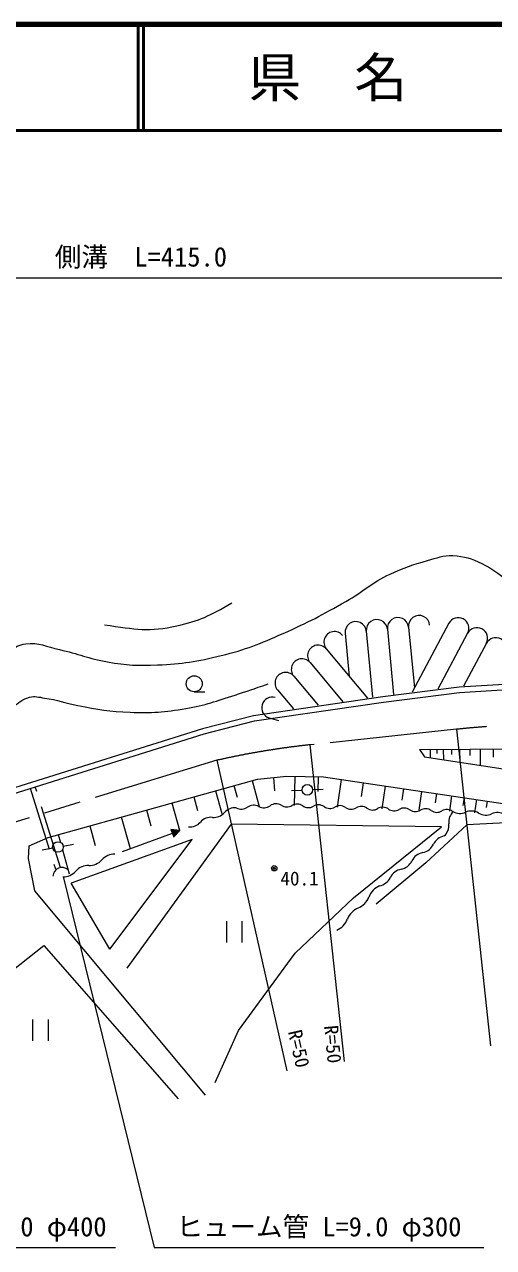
# Model space of a CAD drawing. Units: millimetres, scale not verified. Extents: x 40000 to 680000, y 20000 to 380000.
# Drawn here: x 287033 to 331250, y 264774 to 380000 of the extents above; entities that cross this region are included whole.
import ezdxf
from ezdxf.enums import TextEntityAlignment as Align

# ---------------------------------------------------------------- set-up
doc = ezdxf.new("R2010")
doc.units = ezdxf.units.MM
doc.header["$LTSCALE"] = 1000
doc.header["$PDMODE"] = 32
doc.header["$PDSIZE"] = 500
doc.linetypes.add('CHAIN', pattern=[18.5, 12, -1.5, 3.5, -1.5])
doc.linetypes.add('DASHED', pattern=[7.5, 6, -1.5])
for name, color, linetype, lineweight in [('M-BGD', 7, 'Continuous', 13), ('M-BMK', 2, 'CHAIN', 13), ('M-STR-HTXT', 7, 'Continuous', 13), ('M-TTL', 2, 'Continuous', 140), ('M-TTL-LINE', 7, 'Continuous', 50)]:
    doc.layers.add(name, color=color, linetype=linetype, lineweight=lineweight)
doc.layers.add('M-TTL-TXT', color=7, linetype='Continuous')
doc.styles.add('ＭＳ ゴシック', font='')
doc.styles.get('ＭＳ ゴシック').set_extended_font_data('MS Gothic')

msp = doc.modelspace()

# ---------------------------------------------------------------- linework, layer by layer
at = {"layer": 'M-BGD'}
for p, q in [((317264, 322650), (317655, 318571)), ((319255, 322841), (319851, 316623)), ((321246, 323032), (321835, 316891)), ((323237, 323223), (323786, 317499)), ((327043, 323588), (323566, 317088)), ((328806, 322644), (325996, 317390)), ((330570, 321701), (328412, 317668)), ((315488, 321165), (319356, 316536)), ((313953, 319883), (317034, 316196)), ((312418, 318600), (314711, 315856)), ((303037, 317140), (304037, 317140)), ((310884, 317318), (312389, 315516)), ((327998, 317556), (320821, 316664)), ((335101, 318003), (327998, 317556)), ((320821, 316664), (308623, 314879)), ((308623, 314879), (303826, 313652)), ((310114, 314677), (310978, 314425)), ((303826, 313652), (283522, 307293)), ((324282, 311691), (344673, 311823)), ((325282, 311697), (325287, 310929)), ((325897, 311701), (325899, 311317)), ((326511, 311705), (326517, 310740)), ((327283, 311710), (327286, 311228)), ((328055, 311715), (328063, 310503)), ((329025, 311722), (329029, 311115)), ((329995, 311728), (330004, 310205)), ((331213, 311736), (331218, 310974)), ((289260, 303415), (308989, 308910)), ((308989, 308910), (311769, 309175)), ((310494, 309054), (310614, 307792)), ((311769, 309175), (315212, 309109)), ((312515, 309161), (312462, 306415)), ((314711, 309118), (314685, 307746)), ((315212, 309109), (334941, 306196)), ((316890, 308862), (316508, 306266)), ((305045, 307812), (305645, 305657)), ((306769, 308292), (307069, 307214)), ((308493, 308772), (309173, 306331)), ((312202, 307817), (313201, 307867)), ((314200, 307917), (315199, 307967)), ((318967, 308557), (318776, 307259)), ((321044, 308252), (320730, 306109)), ((322758, 308000), (322601, 306929)), ((324472, 307748), (324212, 305980)), ((300926, 306664), (301643, 304090)), ((302985, 307238), (303344, 305951)), ((325886, 307540), (325756, 306656)), ((327299, 307332), (327085, 305874)), ((328466, 307161), (328359, 306432)), ((329632, 306989), (329448, 305735)), ((330636, 306842), (330543, 306215)), ((298545, 306001), (298959, 304513)), ((293194, 304511), (293711, 302654)), ((296164, 305338), (296993, 302363)), ((287473, 302621), (289260, 303415)), ((290223, 303684), (290429, 302946)), ((296278, 302091), (300974, 303808)), ((300739, 303722), (300974, 303808)), ((301678, 304065), (300845, 304160)), ((300845, 304160), (301103, 303455)), ((300854, 304136), (300901, 304153)), ((300862, 304113), (300956, 304147)), ((300871, 304089), (301012, 304141)), ((300879, 304066), (301067, 304135)), ((300888, 304042), (301123, 304128)), ((300897, 304019), (301178, 304122)), ((300905, 303995), (301234, 304116)), ((300914, 303972), (301289, 304109)), ((300922, 303948), (301345, 304103)), ((300931, 303925), (301401, 304097)), ((300940, 303902), (301456, 304090)), ((300948, 303878), (301512, 304084)), ((300957, 303855), (301567, 304078)), ((300965, 303831), (301623, 304071)), ((300974, 303808), (301678, 304065)), ((300982, 303784), (301640, 304024)), ((300991, 303761), (301602, 303984)), ((301000, 303737), (301563, 303943)), ((301008, 303714), (301525, 303902)), ((301017, 303690), (301486, 303862)), ((301025, 303667), (301448, 303821)), ((301034, 303643), (301410, 303781)), ((301043, 303620), (301371, 303740)), ((301051, 303596), (301333, 303699)), ((301060, 303573), (301294, 303659)), ((301068, 303549), (301256, 303618)), ((301077, 303526), (301218, 303577)), ((301085, 303502), (301179, 303537)), ((301094, 303479), (301141, 303496)), ((301103, 303455), (301678, 304065)), ((287406, 301429), (287473, 302621)), ((288710, 302251), (289695, 302422)), ((290621, 302257), (291258, 299970)), ((290681, 302593), (291666, 302765)), ((288002, 298384), (287406, 301429)), ((295086, 292889), (291445, 299112)), ((304090, 279118), (288002, 298384)), ((306067, 295512), (306067, 293512)), ((307567, 293512), (307567, 295512)), ((287803, 286243), (287803, 284243)), ((289303, 284243), (289303, 286243))]:
    msp.add_line(p, q, dxfattribs=at)
at = {"layer": 'M-BGD', "linetype": 'DASHED'}
for p, q in [((287576, 308038), (289951, 300451)), ((290438, 300566), (288053, 308188))]:
    msp.add_line(p, q, dxfattribs=at)
at = {"layer": 'M-BGD'}
for points in [[(253688, 306739), (257034, 306755), (260851, 304754), (263807, 304598), (270575, 304785), (275224, 305235), (281090, 306311), (283645, 306807), (303963, 313171), (308722, 314388), (320888, 316168), (328044, 317058), (335108, 317502)], [(324282, 311691), (324748, 311012), (339556, 308738), (348010, 306698), (353199, 305182), (359367, 303963)], [(305017, 280310), (307201, 285209), (312564, 292492), (318059, 297722), (326334, 304408), (306521, 304667), (296675, 291101)], [(342819, 298384), (347785, 302025), (340568, 304011), (333021, 304806), (328739, 304604), (324878, 301032), (320177, 297126)], [(295086, 292889), (302832, 303217), (291445, 299112)], [(279528, 278589), (284295, 289645), (288863, 293220), (301508, 278787)]]:
    msp.add_lwpolyline(points, dxfattribs=at)
for centre, radius in [((303037, 317890), 750), ((313700, 307892), 500), ((290188, 302508), 500), ((310578, 300502), 100), ((310578, 300502), 80), ((310578, 300502), 60), ((310578, 300502), 40), ((310578, 300502), 20), ((310578, 300502), 20)]:
    msp.add_circle(centre, radius, dxfattribs=at)
for centre, radius, start, end in [((320251, 322936), 1000, 5.47737, 185.47737), ((322241, 323127), 1000, 5.47737, 185.47737), ((324232, 323318), 1000, 5.47737, 185.47737), ((327924, 323116), 1000, 331.8584, 151.8584), ((316255, 321806), 1000, 39.88452, 219.88452), ((318260, 322745), 1000, 5.47737, 185.47737), ((329688, 322173), 1000, 331.8584, 151.8584), ((314720, 320524), 1000, 39.88452, 219.88452), ((331452, 321229), 1000, 331.8584, 151.8584), ((313186, 319241), 1000, 39.88452, 219.88452), ((311651, 317959), 1000, 39.88452, 219.88452), ((310394, 315637), 1000, 73.75965, 253.75965), ((310764, 305566), 1014, 62.00906, 125.14361), ((312726, 305630), 926, 54.81093, 120.96425), ((304891, 306592), 1297, 263.82732, 319.48466), ((306863, 304906), 1297, 83.82732, 139.48466), ((307479, 307091), 1014, 242.00906, 305.14361), ((308646, 305433), 1014, 62.00906, 125.14361), ((309597, 307223), 1014, 242.00906, 305.14361), ((311773, 307217), 926, 234.81093, 300.96425), ((313792, 307143), 926, 234.81093, 300.96425), ((314745, 305555), 926, 54.81093, 120.96425), ((315812, 307068), 926, 234.81093, 300.96425), ((316764, 305481), 926, 54.81093, 120.96425), ((317831, 306994), 926, 234.81093, 300.96425), ((318783, 305406), 926, 54.81093, 120.96425), ((319850, 306919), 926, 234.81093, 300.96425), ((320803, 305332), 926, 54.81093, 120.96425), ((321869, 306845), 926, 234.81093, 300.96425), ((322822, 305257), 926, 54.81093, 120.96425), ((323889, 306770), 926, 234.81093, 300.96425), ((324841, 305183), 926, 54.81093, 120.96425), ((325908, 306696), 926, 234.81093, 300.96425), ((326860, 305108), 926, 54.81093, 120.96425), ((328374, 304859), 1348, 132.02679, 186.60966), ((328080, 307004), 1330, 238.91766, 293.8654), ((329157, 304571), 1330, 58.91766, 113.8654), ((330530, 306849), 1330, 238.91766, 293.8654), ((331606, 304417), 1330, 58.91766, 113.8654), ((302640, 305698), 1297, 263.82732, 319.48466), ((304612, 304013), 1297, 83.82732, 139.48466), ((325697, 304549), 1348, 312.02679, 6.60966), ((326883, 302131), 1445, 101.32275, 153.9948), ((324853, 300564), 1445, 101.32275, 153.9948), ((324285, 303398), 1445, 281.32275, 333.9948), ((293047, 299209), 1559, 88.04386, 138.72658), ((293153, 302325), 1559, 268.04386, 318.72658), ((295496, 300268), 1559, 88.04386, 138.72658), ((322255, 301831), 1445, 281.32275, 333.9948), ((290576, 299720), 858, 47.94781, 177.44263), ((290704, 301266), 1559, 268.04386, 318.72658), ((320225, 300264), 1445, 281.32275, 333.9948), ((322822, 298997), 1445, 101.32275, 153.9948), ((321211, 297157), 1830, 112.56732, 159.28077), ((317787, 298452), 1830, 292.56732, 339.28077), ((319192, 295071), 1830, 112.56732, 159.28077), ((315768, 296367), 1830, 292.56732, 339.28077)]:
    msp.add_arc(centre, radius, start, end, dxfattribs=at)
for points, knots in [([(274939, 311308), (276227, 312109), (276569, 312323), (277593, 313006), (278659, 313717), (279346, 314009), (280283, 314882), (281753, 316251), (282313, 317270), (283645, 318774), (284423, 319654), (284710, 320315), (285662, 321004), (286173, 321374), (286522, 321556), (287148, 321641), (288398, 321811), (289101, 321381), (290333, 321110), (292117, 320718), (293063, 320259), (294863, 319942), (296676, 319623), (297729, 319582), (299569, 319659), (301942, 319759), (303275, 319991), (305585, 320544), (307941, 321107), (309205, 321661), (311424, 322632), (313797, 323670), (315073, 324376), (317334, 325640), (319008, 326576), (319766, 327424), (321510, 328223), (322833, 328830), (323608, 329114), (325013, 329497), (325936, 329748), (326464, 330004), (327419, 329957), (328521, 329903), (329158, 329707), (330144, 329214), (332032, 328271), (332798, 327265), (334532, 326064), (336632, 324611), (337746, 323687), (339982, 322455), (341742, 321485), (342408, 321172), (344618, 320225)], [0, 0, 0, 0, 1, 1, 1, 2, 2, 2, 3, 3, 3, 4, 4, 4, 5, 5, 5, 6, 6, 6, 7, 7, 7, 8, 8, 8, 9, 9, 9, 10, 10, 10, 11, 11, 11, 12, 12, 12, 13, 13, 13, 14, 14, 14, 15, 15, 15, 16, 16, 16, 17, 17, 17, 18, 18, 18, 18]), ([(294579, 323446), (297506, 323021), (298808, 322748), (301409, 323339), (303542, 323824), (304477, 324285), (306576, 325498)], [0, 0, 0, 0, 1, 1, 1, 2, 2, 2, 2]), ([(280753, 309907), (281442, 310155), (281718, 310323), (282265, 310706), (283358, 311472), (283483, 312396), (284282, 313466), (284936, 314344), (285148, 314985), (285980, 315696), (286509, 316147), (286832, 316432), (287502, 316616), (288036, 316762), (288369, 316622), (288917, 316545), (290166, 316369), (290828, 316069), (292067, 315837), (293971, 315481), (295050, 315277), (296986, 315200), (299048, 315118), (300220, 315228), (302259, 315554), (304113, 315851), (305104, 316261), (306894, 316828), (308120, 317216), (308529, 317353), (310009, 317890)], [0, 0, 0, 0, 1, 1, 1, 2, 2, 2, 3, 3, 3, 4, 4, 4, 5, 5, 5, 6, 6, 6, 7, 7, 7, 8, 8, 8, 9, 9, 9, 10, 10, 10, 10])]:
    msp.add_open_spline(points, degree=3, knots=knots, dxfattribs=at)
msp.add_point((310578, 300502), dxfattribs=at)
at = {"layer": 'M-BMK'}
for p, q in [((327773, 313598), (313931, 312136)), ((305162, 310675), (281864, 303539))]:
    msp.add_line(p, q, dxfattribs=at)
for centre, radius, start, end in [((336378, 233448), 80610, 67.82399, 96.12788), ((322304, 234861), 77728, 96.18389, 102.74075)]:
    msp.add_arc(centre, radius, start, end, dxfattribs=at)
at = {"layer": 'M-STR-HTXT'}
for p, q in [((106578, 356143), (489442, 356143)), ((327773, 313598), (330975, 283769)), ((313931, 312136), (317163, 282311)), ((305162, 310675), (311778, 281413)), ((290728, 299592), (299246, 264774)), ((265066, 264774), (295626, 264774)), ((299246, 264774), (330337, 264774))]:
    msp.add_line(p, q, dxfattribs=at)
at = {"layer": 'M-TTL'}
msp.add_line((680000, 380000), (40000, 380000), dxfattribs=at)
at = {"layer": 'M-TTL-LINE'}
for p, q in [((297750, 380000), (297750, 370000)), ((298250, 380000), (298250, 370000)), ((40000, 370000), (680000, 370000))]:
    msp.add_line(p, q, dxfattribs=at)

# ---------------------------------------------------------------- texts
at = {"layer": 'M-BGD', "style": 'ＭＳ ゴシック'}
msp.add_text('40.1', height=1320, dxfattribs=at).set_placement((312961, 298486), align=Align.BOTTOM_CENTER)
at = {"layer": 'M-STR-HTXT', "style": 'ＭＳ ゴシック'}
for s, p in [('側溝\u3000L=415.0', (298010, 356643)), ('ヒューム管 L=11.0 φ400', (280719, 265274)), ('ヒューム管 L=9.0 φ300', (314792, 265274))]:
    msp.add_text(s, height=1833, dxfattribs=at).set_placement(p, align=Align.BOTTOM_CENTER)
for rotation, p in [(282.716, (312266, 281524)), (275.302, (315221, 282046))]:
    msp.add_text('R=50', height=1320, rotation=rotation, dxfattribs=at).set_placement(p, align=Align.BOTTOM_RIGHT)
at = {"layer": 'M-TTL-TXT', "style": 'ＭＳ ゴシック'}
msp.add_text('県\u3000名', height=3666, dxfattribs=at).set_placement((315625, 375000), align=Align.MIDDLE_CENTER)

doc.saveas('drawing.dxf')
